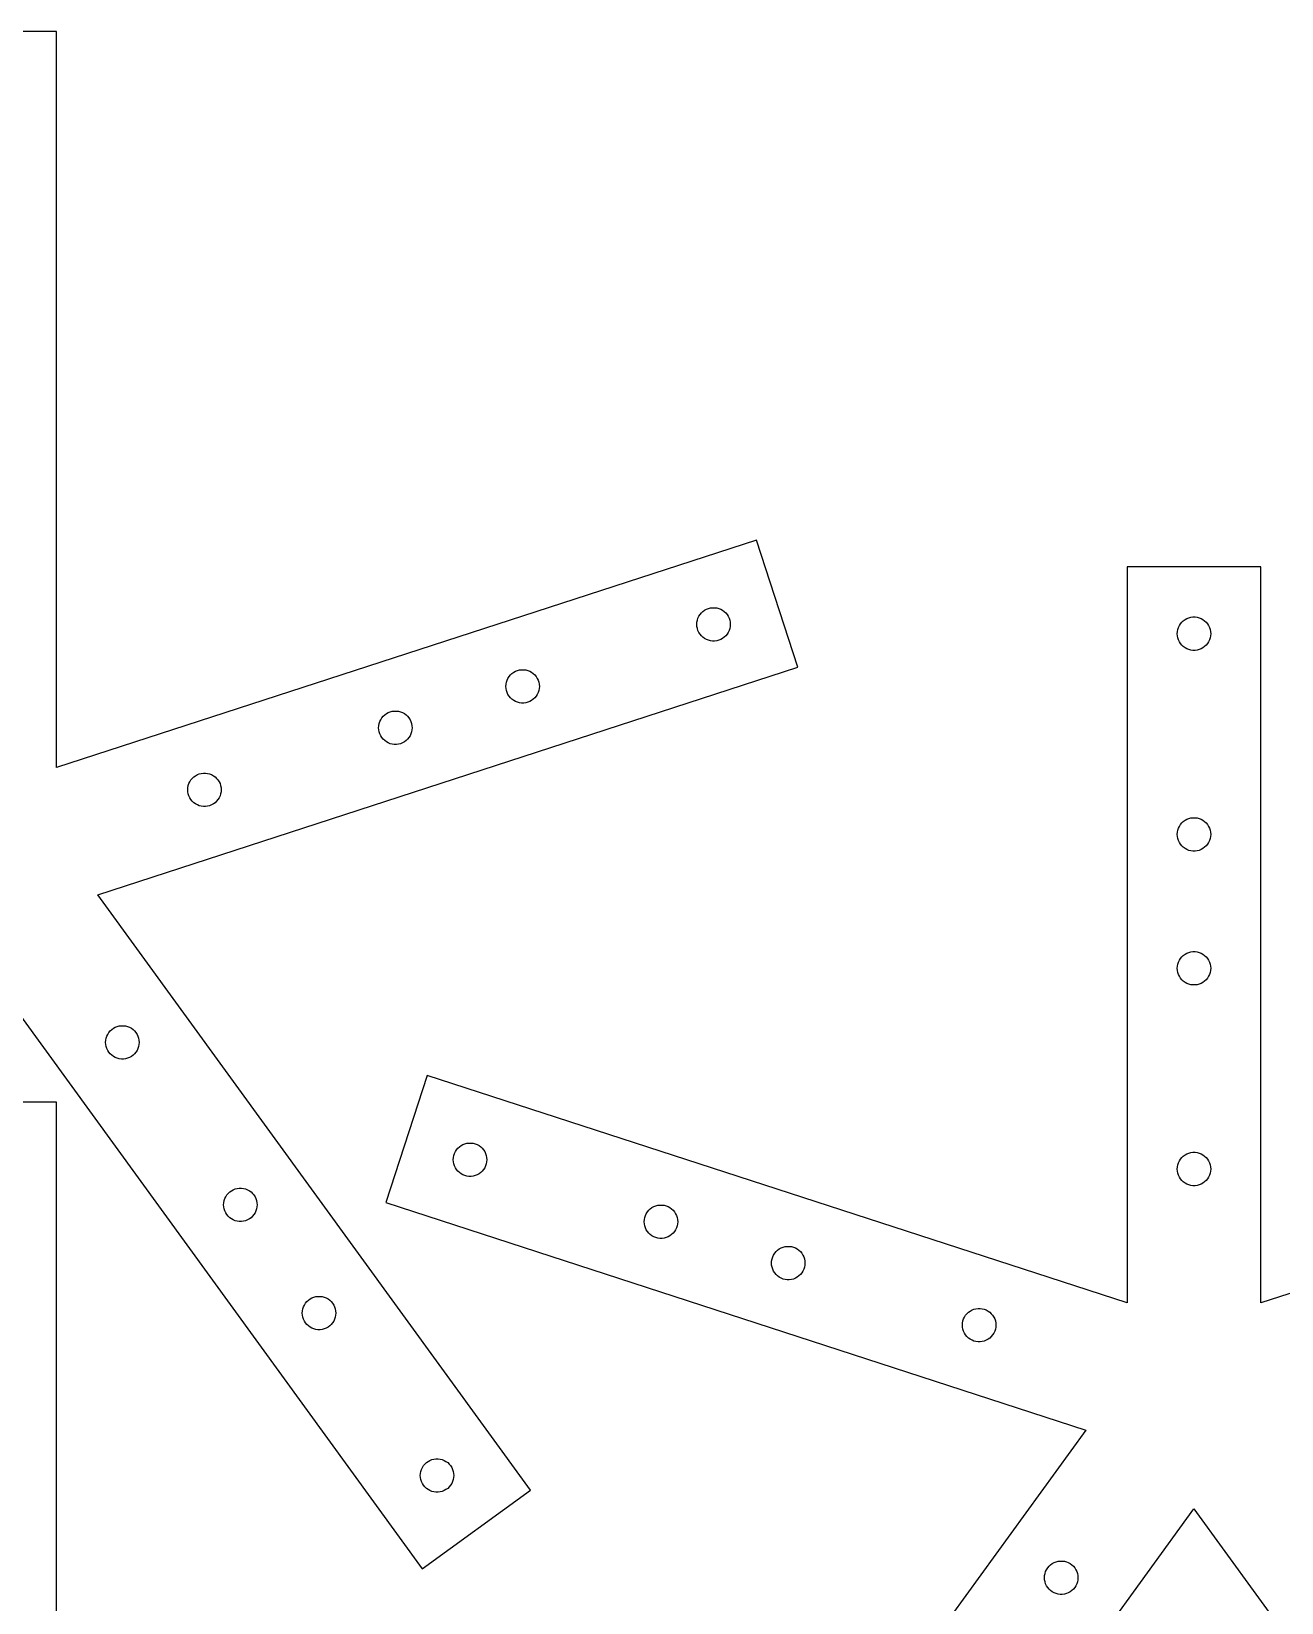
# Model space of a CAD drawing. Header units: metres. Extents: x 19 to 981, y 14 to 964.
# Drawn here: x 506.2 to 693.1, y 729 to 963.8 of the extents above; entities that cross this region are included whole.
import ezdxf

# ---------------------------------------------------------------- set-up
doc = ezdxf.new("R2010")
doc.units = ezdxf.units.M

msp = doc.modelspace()

# ---------------------------------------------------------------- linework, layer by layer
for p, q in [((510, 963.764), (490, 963.764)), ((510, 853.764), (510, 963.764)), ((614.616, 887.756), (510, 853.764)), ((620.797, 868.735), (614.616, 887.756)), ((690, 883.764), (670, 883.764)), ((670, 883.764), (670, 773.764)), ((690, 773.764), (690, 883.764)), ((605.716, 875.468), (605.774, 875.777)), ((605.774, 875.777), (605.871, 876.075)), ((605.871, 876.075), (606.005, 876.359)), ((606.005, 876.359), (606.173, 876.624)), ((606.173, 876.624), (606.373, 876.866)), ((606.373, 876.866), (606.602, 877.081)), ((606.602, 877.081), (606.856, 877.266)), ((606.856, 877.266), (607.131, 877.417)), ((607.131, 877.417), (607.423, 877.533)), ((607.423, 877.533), (607.727, 877.611)), ((607.727, 877.611), (608.039, 877.65)), ((608.039, 877.65), (608.353, 877.65)), ((608.353, 877.65), (608.664, 877.611)), ((608.664, 877.611), (608.968, 877.533)), ((608.968, 877.533), (609.26, 877.417)), ((609.26, 877.417), (609.535, 877.266)), ((609.535, 877.266), (609.789, 877.081)), ((609.789, 877.081), (610.018, 876.866)), ((610.018, 876.866), (610.218, 876.624)), ((610.218, 876.624), (610.387, 876.359)), ((610.387, 876.359), (610.52, 876.075)), ((610.52, 876.075), (610.617, 875.777)), ((610.617, 875.777), (610.676, 875.468)), ((678.406, 875.69), (678.66, 875.875)), ((678.66, 875.875), (678.936, 876.026)), ((678.936, 876.026), (679.227, 876.141)), ((679.227, 876.141), (679.532, 876.22)), ((679.532, 876.22), (679.843, 876.259)), ((679.843, 876.259), (680.157, 876.259)), ((680.157, 876.259), (680.468, 876.22)), ((680.468, 876.22), (680.773, 876.141)), ((680.773, 876.141), (681.064, 876.026)), ((681.064, 876.026), (681.34, 875.875)), ((681.34, 875.875), (681.594, 875.69)), ((605.696, 875.155), (605.716, 875.468)), ((605.716, 874.842), (605.696, 875.155)), ((605.774, 874.533), (605.716, 874.842)), ((605.871, 874.235), (605.774, 874.533)), ((606.005, 873.951), (605.871, 874.235)), ((606.173, 873.685), (606.005, 873.951)), ((606.373, 873.444), (606.173, 873.685)), ((606.602, 873.229), (606.373, 873.444)), ((610.018, 873.444), (609.789, 873.229)), ((610.218, 873.685), (610.018, 873.444)), ((610.387, 873.951), (610.218, 873.685)), ((610.52, 874.235), (610.387, 873.951)), ((610.617, 874.533), (610.52, 874.235)), ((610.676, 874.842), (610.617, 874.533)), ((610.676, 875.468), (610.696, 875.155)), ((610.696, 875.155), (610.676, 874.842)), ((677.5, 873.764), (677.52, 874.077)), ((677.52, 873.45), (677.5, 873.764)), ((677.52, 874.077), (677.579, 874.386)), ((677.579, 873.142), (677.52, 873.45)), ((677.579, 874.386), (677.676, 874.684)), ((677.676, 874.684), (677.809, 874.968)), ((677.809, 874.968), (677.977, 875.233)), ((677.977, 875.233), (678.178, 875.475)), ((678.178, 875.475), (678.406, 875.69)), ((681.594, 875.69), (681.822, 875.475)), ((681.822, 875.475), (682.023, 875.233)), ((682.023, 875.233), (682.191, 874.968)), ((682.191, 874.968), (682.324, 874.684)), ((682.324, 874.684), (682.421, 874.386)), ((682.421, 874.386), (682.48, 874.077)), ((682.48, 873.45), (682.421, 873.142)), ((682.48, 874.077), (682.5, 873.764)), ((682.5, 873.764), (682.48, 873.45)), ((606.856, 873.044), (606.602, 873.229)), ((607.131, 872.893), (606.856, 873.044)), ((607.423, 872.777), (607.131, 872.893)), ((607.727, 872.699), (607.423, 872.777)), ((608.039, 872.66), (607.727, 872.699)), ((608.353, 872.66), (608.039, 872.66)), ((608.664, 872.699), (608.353, 872.66)), ((608.968, 872.777), (608.664, 872.699)), ((609.26, 872.893), (608.968, 872.777)), ((609.535, 873.044), (609.26, 872.893)), ((609.789, 873.229), (609.535, 873.044)), ((677.676, 872.844), (677.579, 873.142)), ((677.809, 872.559), (677.676, 872.844)), ((677.977, 872.294), (677.809, 872.559)), ((678.178, 872.052), (677.977, 872.294)), ((678.406, 871.838), (678.178, 872.052)), ((678.66, 871.653), (678.406, 871.838)), ((678.936, 871.502), (678.66, 871.653)), ((679.227, 871.386), (678.936, 871.502)), ((679.532, 871.308), (679.227, 871.386)), ((679.843, 871.269), (679.532, 871.308)), ((680.157, 871.269), (679.843, 871.269)), ((680.468, 871.308), (680.157, 871.269)), ((680.773, 871.386), (680.468, 871.308)), ((681.064, 871.502), (680.773, 871.386)), ((681.34, 871.653), (681.064, 871.502)), ((681.594, 871.838), (681.34, 871.653)), ((681.822, 872.052), (681.594, 871.838)), ((682.023, 872.294), (681.822, 872.052)), ((682.191, 872.559), (682.023, 872.294)), ((682.324, 872.844), (682.191, 872.559)), ((682.421, 873.142), (682.324, 872.844)), ((516.18, 834.743), (620.797, 868.735)), ((577.184, 866.198), (577.243, 866.506)), ((577.243, 866.506), (577.34, 866.805)), ((577.34, 866.805), (577.473, 867.089)), ((577.473, 867.089), (577.642, 867.354)), ((577.642, 867.354), (577.842, 867.596)), ((577.842, 867.596), (578.071, 867.811)), ((578.071, 867.811), (578.325, 867.995)), ((578.325, 867.995), (578.6, 868.146)), ((578.6, 868.146), (578.892, 868.262)), ((578.892, 868.262), (579.196, 868.34)), ((579.196, 868.34), (579.507, 868.379)), ((579.507, 868.379), (579.821, 868.379)), ((579.821, 868.379), (580.133, 868.34)), ((580.133, 868.34), (580.437, 868.262)), ((580.437, 868.262), (580.729, 868.146)), ((580.729, 868.146), (581.004, 867.995)), ((581.004, 867.995), (581.258, 867.811)), ((581.258, 867.811), (581.487, 867.596)), ((581.487, 867.596), (581.687, 867.354)), ((581.687, 867.354), (581.855, 867.089)), ((581.855, 867.089), (581.989, 866.805)), ((581.989, 866.805), (582.086, 866.506)), ((582.086, 866.506), (582.144, 866.198)), ((577.164, 865.884), (577.184, 866.198)), ((577.184, 865.571), (577.164, 865.884)), ((577.243, 865.263), (577.184, 865.571)), ((577.34, 864.964), (577.243, 865.263)), ((577.473, 864.68), (577.34, 864.964)), ((577.642, 864.415), (577.473, 864.68)), ((577.842, 864.173), (577.642, 864.415)), ((578.071, 863.958), (577.842, 864.173)), ((581.487, 864.173), (581.258, 863.958)), ((581.687, 864.415), (581.487, 864.173)), ((581.855, 864.68), (581.687, 864.415)), ((581.989, 864.964), (581.855, 864.68)), ((582.086, 865.263), (581.989, 864.964)), ((582.144, 865.571), (582.086, 865.263)), ((582.144, 866.198), (582.164, 865.884)), ((582.164, 865.884), (582.144, 865.571)), ((559.049, 861.63), (559.303, 861.815)), ((559.303, 861.815), (559.579, 861.966)), ((559.579, 861.966), (559.87, 862.082)), ((559.87, 862.082), (560.175, 862.16)), ((560.175, 862.16), (560.486, 862.199)), ((560.486, 862.199), (560.8, 862.199)), ((560.8, 862.199), (561.111, 862.16)), ((561.111, 862.16), (561.416, 862.082)), ((561.416, 862.082), (561.707, 861.966)), ((561.707, 861.966), (561.983, 861.815)), ((561.983, 861.815), (562.237, 861.63)), ((578.325, 863.774), (578.071, 863.958)), ((578.6, 863.622), (578.325, 863.774)), ((578.892, 863.507), (578.6, 863.622)), ((579.196, 863.429), (578.892, 863.507)), ((579.507, 863.389), (579.196, 863.429)), ((579.821, 863.389), (579.507, 863.389)), ((580.133, 863.429), (579.821, 863.389)), ((580.437, 863.507), (580.133, 863.429)), ((580.729, 863.622), (580.437, 863.507)), ((581.004, 863.774), (580.729, 863.622)), ((581.258, 863.958), (581.004, 863.774)), ((558.143, 859.704), (558.163, 860.017)), ((558.163, 859.391), (558.143, 859.704)), ((558.163, 860.017), (558.222, 860.326)), ((558.222, 859.082), (558.163, 859.391)), ((558.222, 860.326), (558.319, 860.624)), ((558.319, 860.624), (558.452, 860.908)), ((558.452, 860.908), (558.62, 861.174)), ((558.62, 861.174), (558.821, 861.415)), ((558.821, 861.415), (559.049, 861.63)), ((562.237, 861.63), (562.465, 861.415)), ((562.465, 861.415), (562.666, 861.174)), ((562.666, 861.174), (562.834, 860.908)), ((562.834, 860.908), (562.967, 860.624)), ((562.967, 860.624), (563.064, 860.326)), ((563.064, 860.326), (563.123, 860.017)), ((563.123, 859.391), (563.064, 859.082)), ((563.123, 860.017), (563.143, 859.704)), ((563.143, 859.704), (563.123, 859.391)), ((558.319, 858.784), (558.222, 859.082)), ((558.452, 858.5), (558.319, 858.784)), ((558.62, 858.235), (558.452, 858.5)), ((558.821, 857.993), (558.62, 858.235)), ((559.049, 857.778), (558.821, 857.993)), ((559.303, 857.593), (559.049, 857.778)), ((559.579, 857.442), (559.303, 857.593)), ((559.87, 857.326), (559.579, 857.442)), ((560.175, 857.248), (559.87, 857.326)), ((560.486, 857.209), (560.175, 857.248)), ((560.8, 857.209), (560.486, 857.209)), ((561.111, 857.248), (560.8, 857.209)), ((561.416, 857.326), (561.111, 857.248)), ((561.707, 857.442), (561.416, 857.326)), ((561.983, 857.593), (561.707, 857.442)), ((562.237, 857.778), (561.983, 857.593)), ((562.465, 857.993), (562.237, 857.778)), ((562.666, 858.235), (562.465, 857.993)), ((562.834, 858.5), (562.666, 858.235)), ((562.967, 858.784), (562.834, 858.5)), ((563.064, 859.082), (562.967, 858.784)), ((530.289, 852.145), (530.518, 852.36)), ((530.518, 852.36), (530.772, 852.544)), ((530.772, 852.544), (531.047, 852.696)), ((531.047, 852.696), (531.339, 852.811)), ((531.339, 852.811), (531.643, 852.889)), ((531.643, 852.889), (531.954, 852.929)), ((531.954, 852.929), (532.268, 852.929)), ((532.268, 852.929), (532.58, 852.889)), ((532.58, 852.889), (532.884, 852.811)), ((532.884, 852.811), (533.176, 852.696)), ((533.176, 852.696), (533.451, 852.544)), ((533.451, 852.544), (533.705, 852.36)), ((533.705, 852.36), (533.934, 852.145)), ((529.611, 850.434), (529.631, 850.747)), ((529.631, 850.12), (529.611, 850.434)), ((529.631, 850.747), (529.69, 851.055)), ((529.69, 849.812), (529.631, 850.12)), ((529.69, 851.055), (529.787, 851.354)), ((529.787, 851.354), (529.921, 851.638)), ((529.921, 851.638), (530.089, 851.903)), ((530.089, 851.903), (530.289, 852.145)), ((533.934, 852.145), (534.134, 851.903)), ((534.134, 851.903), (534.302, 851.638)), ((534.302, 851.638), (534.436, 851.354)), ((534.436, 851.354), (534.533, 851.055)), ((534.533, 851.055), (534.592, 850.747)), ((534.592, 850.12), (534.533, 849.812)), ((534.592, 850.747), (534.611, 850.434)), ((534.611, 850.434), (534.592, 850.12)), ((529.787, 849.513), (529.69, 849.812)), ((529.921, 849.229), (529.787, 849.513)), ((530.089, 848.964), (529.921, 849.229)), ((530.289, 848.722), (530.089, 848.964)), ((530.518, 848.507), (530.289, 848.722)), ((530.772, 848.323), (530.518, 848.507)), ((531.047, 848.172), (530.772, 848.323)), ((531.339, 848.056), (531.047, 848.172)), ((531.643, 847.978), (531.339, 848.056)), ((531.954, 847.939), (531.643, 847.978)), ((532.268, 847.939), (531.954, 847.939)), ((532.58, 847.978), (532.268, 847.939)), ((532.884, 848.056), (532.58, 847.978)), ((533.176, 848.172), (532.884, 848.056)), ((533.451, 848.323), (533.176, 848.172)), ((533.705, 848.507), (533.451, 848.323)), ((533.934, 848.722), (533.705, 848.507)), ((534.134, 848.964), (533.934, 848.722)), ((534.302, 849.229), (534.134, 848.964)), ((534.436, 849.513), (534.302, 849.229)), ((534.533, 849.812), (534.436, 849.513)), ((677.977, 845.233), (678.178, 845.475)), ((678.178, 845.475), (678.406, 845.69)), ((678.406, 845.69), (678.66, 845.875)), ((678.66, 845.875), (678.936, 846.026)), ((678.936, 846.026), (679.227, 846.141)), ((679.227, 846.141), (679.532, 846.22)), ((679.532, 846.22), (679.843, 846.259)), ((679.843, 846.259), (680.157, 846.259)), ((680.157, 846.259), (680.468, 846.22)), ((680.468, 846.22), (680.773, 846.141)), ((680.773, 846.141), (681.064, 846.026)), ((681.064, 846.026), (681.34, 845.875)), ((681.34, 845.875), (681.594, 845.69)), ((681.594, 845.69), (681.822, 845.475)), ((681.822, 845.475), (682.023, 845.233)), ((677.5, 843.764), (677.52, 844.077)), ((677.52, 843.45), (677.5, 843.764)), ((677.52, 844.077), (677.579, 844.386)), ((677.579, 843.142), (677.52, 843.45)), ((677.579, 844.386), (677.676, 844.684)), ((677.676, 842.844), (677.579, 843.142)), ((677.676, 844.684), (677.809, 844.968)), ((677.809, 844.968), (677.977, 845.233)), ((682.023, 845.233), (682.191, 844.968)), ((682.191, 844.968), (682.324, 844.684)), ((682.324, 844.684), (682.421, 844.386)), ((682.421, 843.142), (682.324, 842.844)), ((682.421, 844.386), (682.48, 844.077)), ((682.48, 843.45), (682.421, 843.142)), ((682.48, 844.077), (682.5, 843.764)), ((682.5, 843.764), (682.48, 843.45)), ((677.809, 842.559), (677.676, 842.844)), ((677.977, 842.294), (677.809, 842.559)), ((678.178, 842.052), (677.977, 842.294)), ((678.406, 841.838), (678.178, 842.052)), ((678.66, 841.653), (678.406, 841.838)), ((678.936, 841.502), (678.66, 841.653)), ((679.227, 841.386), (678.936, 841.502)), ((679.532, 841.308), (679.227, 841.386)), ((679.843, 841.269), (679.532, 841.308)), ((680.157, 841.269), (679.843, 841.269)), ((680.468, 841.308), (680.157, 841.269)), ((680.773, 841.386), (680.468, 841.308)), ((681.064, 841.502), (680.773, 841.386)), ((681.34, 841.653), (681.064, 841.502)), ((681.594, 841.838), (681.34, 841.653)), ((681.822, 842.052), (681.594, 841.838)), ((682.023, 842.294), (681.822, 842.052)), ((682.191, 842.559), (682.023, 842.294)), ((682.324, 842.844), (682.191, 842.559)), ((580.837, 745.751), (516.18, 834.743)), ((677.52, 824.077), (677.579, 824.386)), ((677.579, 824.386), (677.676, 824.684)), ((677.676, 824.684), (677.809, 824.968)), ((677.809, 824.968), (677.977, 825.233)), ((677.977, 825.233), (678.178, 825.475)), ((678.178, 825.475), (678.406, 825.69)), ((678.406, 825.69), (678.66, 825.875)), ((678.66, 825.875), (678.936, 826.026)), ((678.936, 826.026), (679.227, 826.141)), ((679.227, 826.141), (679.532, 826.22)), ((679.532, 826.22), (679.843, 826.259)), ((679.843, 826.259), (680.157, 826.259)), ((680.157, 826.259), (680.468, 826.22)), ((680.468, 826.22), (680.773, 826.141)), ((680.773, 826.141), (681.064, 826.026)), ((681.064, 826.026), (681.34, 825.875)), ((681.34, 825.875), (681.594, 825.69)), ((681.594, 825.69), (681.822, 825.475)), ((681.822, 825.475), (682.023, 825.233)), ((682.023, 825.233), (682.191, 824.968)), ((682.191, 824.968), (682.324, 824.684)), ((682.324, 824.684), (682.421, 824.386)), ((682.421, 824.386), (682.48, 824.077)), ((500, 822.987), (564.656, 733.995)), ((677.5, 823.764), (677.52, 824.077)), ((677.52, 823.45), (677.5, 823.764)), ((677.579, 823.142), (677.52, 823.45)), ((677.676, 822.844), (677.579, 823.142)), ((677.809, 822.559), (677.676, 822.844)), ((677.977, 822.294), (677.809, 822.559)), ((678.178, 822.052), (677.977, 822.294)), ((678.406, 821.838), (678.178, 822.052)), ((678.66, 821.653), (678.406, 821.838)), ((681.594, 821.838), (681.34, 821.653)), ((681.822, 822.052), (681.594, 821.838)), ((682.023, 822.294), (681.822, 822.052)), ((682.191, 822.559), (682.023, 822.294)), ((682.324, 822.844), (682.191, 822.559)), ((682.421, 823.142), (682.324, 822.844)), ((682.48, 823.45), (682.421, 823.142)), ((682.48, 824.077), (682.5, 823.764)), ((682.5, 823.764), (682.48, 823.45)), ((678.936, 821.502), (678.66, 821.653)), ((679.227, 821.386), (678.936, 821.502)), ((679.532, 821.308), (679.227, 821.386)), ((679.843, 821.269), (679.532, 821.308)), ((680.157, 821.269), (679.843, 821.269)), ((680.468, 821.308), (680.157, 821.269)), ((680.773, 821.386), (680.468, 821.308)), ((681.064, 821.502), (680.773, 821.386)), ((681.34, 821.653), (681.064, 821.502)), ((518.252, 814.611), (518.506, 814.795)), ((518.506, 814.795), (518.781, 814.947)), ((518.781, 814.947), (519.073, 815.062)), ((519.073, 815.062), (519.377, 815.14)), ((519.377, 815.14), (519.689, 815.18)), ((519.689, 815.18), (520.003, 815.18)), ((520.003, 815.18), (520.314, 815.14)), ((520.314, 815.14), (520.618, 815.062)), ((520.618, 815.062), (520.91, 814.947)), ((520.91, 814.947), (521.185, 814.795)), ((521.185, 814.795), (521.439, 814.611)), ((517.346, 812.685), (517.366, 812.998)), ((517.366, 812.371), (517.346, 812.685)), ((517.366, 812.998), (517.424, 813.306)), ((517.424, 813.306), (517.521, 813.605)), ((517.521, 813.605), (517.655, 813.889)), ((517.655, 813.889), (517.823, 814.154)), ((517.823, 814.154), (518.023, 814.396)), ((518.023, 814.396), (518.252, 814.611)), ((521.439, 814.611), (521.668, 814.396)), ((521.668, 814.396), (521.868, 814.154)), ((521.868, 814.154), (522.037, 813.889)), ((522.037, 813.889), (522.17, 813.605)), ((522.17, 813.605), (522.267, 813.306)), ((522.267, 813.306), (522.326, 812.998)), ((522.326, 812.998), (522.346, 812.685)), ((522.346, 812.685), (522.326, 812.371)), ((517.424, 812.063), (517.366, 812.371)), ((517.521, 811.764), (517.424, 812.063)), ((517.655, 811.48), (517.521, 811.764)), ((517.823, 811.215), (517.655, 811.48)), ((518.023, 810.973), (517.823, 811.215)), ((518.252, 810.758), (518.023, 810.973)), ((518.506, 810.574), (518.252, 810.758)), ((518.781, 810.422), (518.506, 810.574)), ((519.073, 810.307), (518.781, 810.422)), ((519.377, 810.229), (519.073, 810.307)), ((519.689, 810.189), (519.377, 810.229)), ((520.003, 810.189), (519.689, 810.189)), ((520.314, 810.229), (520.003, 810.189)), ((520.618, 810.307), (520.314, 810.229)), ((520.91, 810.422), (520.618, 810.307)), ((521.185, 810.574), (520.91, 810.422)), ((521.439, 810.758), (521.185, 810.574)), ((521.668, 810.973), (521.439, 810.758)), ((521.868, 811.215), (521.668, 810.973)), ((522.037, 811.48), (521.868, 811.215)), ((522.17, 811.764), (522.037, 811.48)), ((522.267, 812.063), (522.17, 811.764)), ((522.326, 812.371), (522.267, 812.063)), ((565.384, 807.756), (559.203, 788.735)), ((670, 773.764), (565.384, 807.756)), ((794.616, 807.756), (690, 773.764)), ((510, 803.764), (490, 803.764)), ((510, 693.764), (510, 803.764)), ((569.383, 795.777), (569.48, 796.075)), ((569.48, 796.075), (569.613, 796.359)), ((569.613, 796.359), (569.782, 796.624)), ((569.782, 796.624), (569.982, 796.866)), ((569.982, 796.866), (570.211, 797.081)), ((570.211, 797.081), (570.465, 797.266)), ((570.465, 797.266), (570.74, 797.417)), ((570.74, 797.417), (571.032, 797.533)), ((571.032, 797.533), (571.336, 797.611)), ((571.336, 797.611), (571.647, 797.65)), ((571.647, 797.65), (571.961, 797.65)), ((571.961, 797.65), (572.273, 797.611)), ((572.273, 797.611), (572.577, 797.533)), ((572.577, 797.533), (572.869, 797.417)), ((572.869, 797.417), (573.144, 797.266)), ((573.144, 797.266), (573.398, 797.081)), ((573.398, 797.081), (573.627, 796.866)), ((573.627, 796.866), (573.827, 796.624)), ((573.827, 796.624), (573.995, 796.359)), ((573.995, 796.359), (574.129, 796.075)), ((574.129, 796.075), (574.226, 795.777)), ((678.66, 795.875), (678.936, 796.026)), ((678.936, 796.026), (679.227, 796.141)), ((679.227, 796.141), (679.532, 796.22)), ((679.532, 796.22), (679.843, 796.259)), ((679.843, 796.259), (680.157, 796.259)), ((680.157, 796.259), (680.468, 796.22)), ((680.468, 796.22), (680.773, 796.141)), ((680.773, 796.141), (681.064, 796.026)), ((681.064, 796.026), (681.34, 795.875)), ((569.304, 795.155), (569.324, 795.468)), ((569.324, 794.842), (569.304, 795.155)), ((569.324, 795.468), (569.383, 795.777)), ((569.383, 794.533), (569.324, 794.842)), ((569.48, 794.235), (569.383, 794.533)), ((569.613, 793.951), (569.48, 794.235)), ((569.782, 793.685), (569.613, 793.951)), ((569.982, 793.444), (569.782, 793.685)), ((573.827, 793.685), (573.627, 793.444)), ((573.995, 793.951), (573.827, 793.685)), ((574.129, 794.235), (573.995, 793.951)), ((574.226, 794.533), (574.129, 794.235)), ((574.226, 795.777), (574.284, 795.468)), ((574.284, 794.842), (574.226, 794.533)), ((574.284, 795.468), (574.304, 795.155)), ((574.304, 795.155), (574.284, 794.842)), ((677.5, 793.764), (677.52, 794.077)), ((677.52, 793.45), (677.5, 793.764)), ((677.52, 794.077), (677.579, 794.386)), ((677.579, 794.386), (677.676, 794.684)), ((677.676, 794.684), (677.809, 794.968)), ((677.809, 794.968), (677.977, 795.233)), ((677.977, 795.233), (678.178, 795.475)), ((678.178, 795.475), (678.406, 795.69)), ((678.406, 795.69), (678.66, 795.875)), ((681.34, 795.875), (681.594, 795.69)), ((681.594, 795.69), (681.822, 795.475)), ((681.822, 795.475), (682.023, 795.233)), ((682.023, 795.233), (682.191, 794.968)), ((682.191, 794.968), (682.324, 794.684)), ((682.324, 794.684), (682.421, 794.386)), ((682.421, 794.386), (682.48, 794.077)), ((682.48, 794.077), (682.5, 793.764)), ((682.5, 793.764), (682.48, 793.45)), ((570.211, 793.229), (569.982, 793.444)), ((570.465, 793.044), (570.211, 793.229)), ((570.74, 792.893), (570.465, 793.044)), ((571.032, 792.777), (570.74, 792.893)), ((571.336, 792.699), (571.032, 792.777)), ((571.647, 792.66), (571.336, 792.699)), ((571.961, 792.66), (571.647, 792.66)), ((572.273, 792.699), (571.961, 792.66)), ((572.577, 792.777), (572.273, 792.699)), ((572.869, 792.893), (572.577, 792.777)), ((573.144, 793.044), (572.869, 792.893)), ((573.398, 793.229), (573.144, 793.044)), ((573.627, 793.444), (573.398, 793.229)), ((677.579, 793.142), (677.52, 793.45)), ((677.676, 792.844), (677.579, 793.142)), ((677.809, 792.559), (677.676, 792.844)), ((677.977, 792.294), (677.809, 792.559)), ((678.178, 792.052), (677.977, 792.294)), ((678.406, 791.838), (678.178, 792.052)), ((678.66, 791.653), (678.406, 791.838)), ((678.936, 791.502), (678.66, 791.653)), ((679.227, 791.386), (678.936, 791.502)), ((679.532, 791.308), (679.227, 791.386)), ((679.843, 791.269), (679.532, 791.308)), ((680.157, 791.269), (679.843, 791.269)), ((680.468, 791.308), (680.157, 791.269)), ((680.773, 791.386), (680.468, 791.308)), ((681.064, 791.502), (680.773, 791.386)), ((681.34, 791.653), (681.064, 791.502)), ((681.594, 791.838), (681.34, 791.653)), ((681.822, 792.052), (681.594, 791.838)), ((682.023, 792.294), (681.822, 792.052)), ((682.191, 792.559), (682.023, 792.294)), ((682.324, 792.844), (682.191, 792.559)), ((682.421, 793.142), (682.324, 792.844)), ((682.48, 793.45), (682.421, 793.142)), ((534.999, 788.727), (535.058, 789.036)), ((535.058, 789.036), (535.155, 789.334)), ((535.155, 789.334), (535.289, 789.618)), ((535.289, 789.618), (535.457, 789.883)), ((535.457, 789.883), (535.657, 790.125)), ((535.657, 790.125), (535.886, 790.34)), ((535.886, 790.34), (536.14, 790.525)), ((536.14, 790.525), (536.415, 790.676)), ((536.415, 790.676), (536.707, 790.792)), ((536.707, 790.792), (537.011, 790.87)), ((537.011, 790.87), (537.322, 790.909)), ((537.322, 790.909), (537.636, 790.909)), ((537.636, 790.909), (537.948, 790.87)), ((537.948, 790.87), (538.252, 790.792)), ((538.252, 790.792), (538.544, 790.676)), ((538.544, 790.676), (538.819, 790.525)), ((538.819, 790.525), (539.073, 790.34)), ((539.073, 790.34), (539.302, 790.125)), ((539.302, 790.125), (539.502, 789.883)), ((539.502, 789.883), (539.67, 789.618)), ((539.67, 789.618), (539.804, 789.334)), ((539.804, 789.334), (539.901, 789.036)), ((539.901, 789.036), (539.96, 788.727)), ((534.979, 788.414), (534.999, 788.727)), ((534.999, 788.101), (534.979, 788.414)), ((535.058, 787.792), (534.999, 788.101)), ((535.155, 787.494), (535.058, 787.792)), ((535.289, 787.21), (535.155, 787.494)), ((535.457, 786.945), (535.289, 787.21)), ((535.657, 786.703), (535.457, 786.945)), ((535.886, 786.488), (535.657, 786.703)), ((539.302, 786.703), (539.073, 786.488)), ((539.502, 786.945), (539.302, 786.703)), ((539.67, 787.21), (539.502, 786.945)), ((539.804, 787.494), (539.67, 787.21)), ((539.901, 787.792), (539.804, 787.494)), ((539.96, 788.101), (539.901, 787.792)), ((539.96, 788.727), (539.979, 788.414)), ((539.979, 788.414), (539.96, 788.101)), ((559.203, 788.735), (663.82, 754.743)), ((597.914, 786.506), (598.011, 786.805)), ((598.011, 786.805), (598.145, 787.089)), ((598.145, 787.089), (598.313, 787.354)), ((598.313, 787.354), (598.513, 787.596)), ((598.513, 787.596), (598.742, 787.811)), ((598.742, 787.811), (598.996, 787.995)), ((598.996, 787.995), (599.271, 788.146)), ((599.271, 788.146), (599.563, 788.262)), ((599.563, 788.262), (599.867, 788.34)), ((599.867, 788.34), (600.179, 788.379)), ((600.179, 788.379), (600.493, 788.379)), ((600.493, 788.379), (600.804, 788.34)), ((600.804, 788.34), (601.108, 788.262)), ((601.108, 788.262), (601.4, 788.146)), ((601.4, 788.146), (601.675, 787.995)), ((601.675, 787.995), (601.929, 787.811)), ((601.929, 787.811), (602.158, 787.596)), ((602.158, 787.596), (602.358, 787.354)), ((602.358, 787.354), (602.527, 787.089)), ((602.527, 787.089), (602.66, 786.805)), ((602.66, 786.805), (602.757, 786.506)), ((536.14, 786.303), (535.886, 786.488)), ((536.415, 786.152), (536.14, 786.303)), ((536.707, 786.036), (536.415, 786.152)), ((537.011, 785.958), (536.707, 786.036)), ((537.322, 785.919), (537.011, 785.958)), ((537.636, 785.919), (537.322, 785.919)), ((537.948, 785.958), (537.636, 785.919)), ((538.252, 786.036), (537.948, 785.958)), ((538.544, 786.152), (538.252, 786.036)), ((538.819, 786.303), (538.544, 786.152)), ((539.073, 786.488), (538.819, 786.303)), ((597.836, 785.884), (597.856, 786.198)), ((597.856, 785.571), (597.836, 785.884)), ((597.856, 786.198), (597.914, 786.506)), ((597.914, 785.263), (597.856, 785.571)), ((598.011, 784.964), (597.914, 785.263)), ((598.145, 784.68), (598.011, 784.964)), ((598.313, 784.415), (598.145, 784.68)), ((598.513, 784.173), (598.313, 784.415)), ((602.358, 784.415), (602.158, 784.173)), ((602.527, 784.68), (602.358, 784.415)), ((602.66, 784.964), (602.527, 784.68)), ((602.757, 785.263), (602.66, 784.964)), ((602.757, 786.506), (602.816, 786.198)), ((602.816, 785.571), (602.757, 785.263)), ((602.816, 786.198), (602.836, 785.884)), ((602.836, 785.884), (602.816, 785.571)), ((598.742, 783.958), (598.513, 784.173)), ((598.996, 783.774), (598.742, 783.958)), ((599.271, 783.622), (598.996, 783.774)), ((599.563, 783.507), (599.271, 783.622)), ((599.867, 783.429), (599.563, 783.507)), ((600.179, 783.389), (599.867, 783.429)), ((600.493, 783.389), (600.179, 783.389)), ((600.804, 783.429), (600.493, 783.389)), ((601.108, 783.507), (600.804, 783.429)), ((601.4, 783.622), (601.108, 783.507)), ((601.675, 783.774), (601.4, 783.622)), ((601.929, 783.958), (601.675, 783.774)), ((602.158, 784.173), (601.929, 783.958)), ((618.017, 781.815), (618.293, 781.966)), ((618.293, 781.966), (618.584, 782.082)), ((618.584, 782.082), (618.889, 782.16)), ((618.889, 782.16), (619.2, 782.199)), ((619.2, 782.199), (619.514, 782.199)), ((619.514, 782.199), (619.825, 782.16)), ((619.825, 782.16), (620.13, 782.082)), ((620.13, 782.082), (620.421, 781.966)), ((620.421, 781.966), (620.697, 781.815)), ((616.857, 779.704), (616.877, 780.017)), ((616.877, 779.391), (616.857, 779.704)), ((616.877, 780.017), (616.936, 780.326)), ((616.936, 780.326), (617.033, 780.624)), ((617.033, 780.624), (617.166, 780.908)), ((617.166, 780.908), (617.334, 781.174)), ((617.334, 781.174), (617.535, 781.415)), ((617.535, 781.415), (617.763, 781.63)), ((617.763, 781.63), (618.017, 781.815)), ((620.697, 781.815), (620.951, 781.63)), ((620.951, 781.63), (621.179, 781.415)), ((621.179, 781.415), (621.38, 781.174)), ((621.38, 781.174), (621.548, 780.908)), ((621.548, 780.908), (621.681, 780.624)), ((621.681, 780.624), (621.778, 780.326)), ((621.778, 780.326), (621.837, 780.017)), ((621.837, 780.017), (621.857, 779.704)), ((621.857, 779.704), (621.837, 779.391)), ((616.936, 779.082), (616.877, 779.391)), ((617.033, 778.784), (616.936, 779.082)), ((617.166, 778.5), (617.033, 778.784)), ((617.334, 778.235), (617.166, 778.5)), ((617.535, 777.993), (617.334, 778.235)), ((617.763, 777.778), (617.535, 777.993)), ((618.017, 777.593), (617.763, 777.778)), ((618.293, 777.442), (618.017, 777.593)), ((618.584, 777.326), (618.293, 777.442)), ((618.889, 777.248), (618.584, 777.326)), ((619.2, 777.209), (618.889, 777.248)), ((619.514, 777.209), (619.2, 777.209)), ((619.825, 777.248), (619.514, 777.209)), ((620.13, 777.326), (619.825, 777.248)), ((620.421, 777.442), (620.13, 777.326)), ((620.697, 777.593), (620.421, 777.442)), ((620.951, 777.778), (620.697, 777.593)), ((621.179, 777.993), (620.951, 777.778)), ((621.38, 778.235), (621.179, 777.993)), ((621.548, 778.5), (621.38, 778.235)), ((621.681, 778.784), (621.548, 778.5)), ((621.778, 779.082), (621.681, 778.784)), ((621.837, 779.391), (621.778, 779.082)), ((546.735, 772.234), (546.755, 772.547)), ((546.755, 772.547), (546.814, 772.855)), ((546.814, 772.855), (546.911, 773.154)), ((546.911, 773.154), (547.044, 773.438)), ((547.044, 773.438), (547.213, 773.703)), ((547.213, 773.703), (547.413, 773.945)), ((547.413, 773.945), (547.642, 774.16)), ((547.642, 774.16), (547.896, 774.344)), ((547.896, 774.344), (548.171, 774.496)), ((548.171, 774.496), (548.463, 774.611)), ((548.463, 774.611), (548.767, 774.689)), ((548.767, 774.689), (549.078, 774.729)), ((549.078, 774.729), (549.392, 774.729)), ((549.392, 774.729), (549.704, 774.689)), ((549.704, 774.689), (550.008, 774.611)), ((550.008, 774.611), (550.3, 774.496)), ((550.3, 774.496), (550.575, 774.344)), ((550.575, 774.344), (550.829, 774.16)), ((550.829, 774.16), (551.058, 773.945)), ((551.058, 773.945), (551.258, 773.703)), ((551.258, 773.703), (551.426, 773.438)), ((551.426, 773.438), (551.56, 773.154)), ((551.56, 773.154), (551.657, 772.855)), ((551.657, 772.855), (551.715, 772.547)), ((551.715, 772.547), (551.735, 772.234)), ((646.295, 772.36), (646.549, 772.544)), ((646.549, 772.544), (646.824, 772.696)), ((646.824, 772.696), (647.116, 772.811)), ((647.116, 772.811), (647.42, 772.889)), ((647.42, 772.889), (647.732, 772.929)), ((647.732, 772.929), (648.046, 772.929)), ((648.046, 772.929), (648.357, 772.889)), ((648.357, 772.889), (648.661, 772.811)), ((648.661, 772.811), (648.953, 772.696)), ((648.953, 772.696), (649.228, 772.544)), ((649.228, 772.544), (649.482, 772.36)), ((546.755, 771.92), (546.735, 772.234)), ((546.814, 771.612), (546.755, 771.92)), ((546.911, 771.313), (546.814, 771.612)), ((547.044, 771.029), (546.911, 771.313)), ((547.213, 770.764), (547.044, 771.029)), ((547.413, 770.522), (547.213, 770.764)), ((547.642, 770.307), (547.413, 770.522)), ((547.896, 770.123), (547.642, 770.307)), ((548.171, 769.972), (547.896, 770.123)), ((550.575, 770.123), (550.3, 769.972)), ((550.829, 770.307), (550.575, 770.123)), ((551.058, 770.522), (550.829, 770.307)), ((551.258, 770.764), (551.058, 770.522)), ((551.426, 771.029), (551.258, 770.764)), ((551.56, 771.313), (551.426, 771.029)), ((551.657, 771.612), (551.56, 771.313)), ((551.715, 771.92), (551.657, 771.612)), ((551.735, 772.234), (551.715, 771.92)), ((645.389, 770.434), (645.408, 770.747)), ((645.408, 770.12), (645.389, 770.434)), ((645.408, 770.747), (645.467, 771.055)), ((645.467, 769.812), (645.408, 770.12)), ((645.467, 771.055), (645.564, 771.354)), ((645.564, 771.354), (645.698, 771.638)), ((645.698, 771.638), (645.866, 771.903)), ((645.866, 771.903), (646.066, 772.145)), ((646.066, 772.145), (646.295, 772.36)), ((649.482, 772.36), (649.711, 772.145)), ((649.711, 772.145), (649.911, 771.903)), ((649.911, 771.903), (650.079, 771.638)), ((650.079, 771.638), (650.213, 771.354)), ((650.213, 771.354), (650.31, 771.055)), ((650.31, 771.055), (650.369, 770.747)), ((650.369, 770.12), (650.31, 769.812)), ((650.369, 770.747), (650.389, 770.434)), ((650.389, 770.434), (650.369, 770.12)), ((548.463, 769.856), (548.171, 769.972)), ((548.767, 769.778), (548.463, 769.856)), ((549.078, 769.739), (548.767, 769.778)), ((549.392, 769.739), (549.078, 769.739)), ((549.704, 769.778), (549.392, 769.739)), ((550.008, 769.856), (549.704, 769.778)), ((550.3, 769.972), (550.008, 769.856)), ((645.564, 769.513), (645.467, 769.812)), ((645.698, 769.229), (645.564, 769.513)), ((645.866, 768.964), (645.698, 769.229)), ((646.066, 768.722), (645.866, 768.964)), ((646.295, 768.507), (646.066, 768.722)), ((646.549, 768.323), (646.295, 768.507)), ((646.824, 768.172), (646.549, 768.323)), ((647.116, 768.056), (646.824, 768.172)), ((647.42, 767.978), (647.116, 768.056)), ((647.732, 767.939), (647.42, 767.978)), ((648.046, 767.939), (647.732, 767.939)), ((648.357, 767.978), (648.046, 767.939)), ((648.661, 768.056), (648.357, 767.978)), ((648.953, 768.172), (648.661, 768.056)), ((649.228, 768.323), (648.953, 768.172)), ((649.482, 768.507), (649.228, 768.323)), ((649.711, 768.722), (649.482, 768.507)), ((649.911, 768.964), (649.711, 768.722)), ((650.079, 769.229), (649.911, 768.964)), ((650.213, 769.513), (650.079, 769.229)), ((650.31, 769.812), (650.213, 769.513)), ((663.82, 754.743), (599.163, 665.751)), ((564.544, 748.883), (564.678, 749.168)), ((564.678, 749.168), (564.846, 749.433)), ((564.846, 749.433), (565.046, 749.675)), ((565.046, 749.675), (565.275, 749.889)), ((565.275, 749.889), (565.529, 750.074)), ((565.529, 750.074), (565.804, 750.225)), ((565.804, 750.225), (566.096, 750.341)), ((566.096, 750.341), (566.4, 750.419)), ((566.4, 750.419), (566.712, 750.458)), ((566.712, 750.458), (567.026, 750.458)), ((567.026, 750.458), (567.337, 750.419)), ((567.337, 750.419), (567.641, 750.341)), ((567.641, 750.341), (567.933, 750.225)), ((567.933, 750.225), (568.208, 750.074)), ((568.208, 750.074), (568.462, 749.889)), ((568.462, 749.889), (568.691, 749.675)), ((568.691, 749.675), (568.891, 749.433)), ((568.891, 749.433), (569.059, 749.168)), ((569.059, 749.168), (569.193, 748.883)), ((564.369, 747.963), (564.388, 748.276)), ((564.388, 747.65), (564.369, 747.963)), ((564.388, 748.276), (564.447, 748.585)), ((564.447, 747.341), (564.388, 747.65)), ((564.447, 748.585), (564.544, 748.883)), ((564.544, 747.043), (564.447, 747.341)), ((564.678, 746.759), (564.544, 747.043)), ((564.846, 746.494), (564.678, 746.759)), ((569.059, 746.759), (568.891, 746.494)), ((569.193, 747.043), (569.059, 746.759)), ((569.193, 748.883), (569.29, 748.585)), ((569.29, 747.341), (569.193, 747.043)), ((569.29, 748.585), (569.349, 748.276)), ((569.349, 747.65), (569.29, 747.341)), ((569.349, 748.276), (569.369, 747.963)), ((569.369, 747.963), (569.349, 747.65)), ((564.656, 733.995), (580.837, 745.751)), ((565.046, 746.252), (564.846, 746.494)), ((565.275, 746.037), (565.046, 746.252)), ((565.529, 745.852), (565.275, 746.037)), ((565.804, 745.701), (565.529, 745.852)), ((566.096, 745.586), (565.804, 745.701)), ((566.4, 745.507), (566.096, 745.586)), ((566.712, 745.468), (566.4, 745.507)), ((567.026, 745.468), (566.712, 745.468)), ((567.337, 745.507), (567.026, 745.468)), ((567.641, 745.586), (567.337, 745.507)), ((567.933, 745.701), (567.641, 745.586)), ((568.208, 745.852), (567.933, 745.701)), ((568.462, 746.037), (568.208, 745.852)), ((568.691, 746.252), (568.462, 746.037)), ((568.891, 746.494), (568.691, 746.252)), ((615.344, 653.995), (680, 742.987)), ((680, 742.987), (744.656, 653.995)), ((658.815, 734.795), (659.09, 734.947)), ((659.09, 734.947), (659.382, 735.062)), ((659.382, 735.062), (659.686, 735.14)), ((659.686, 735.14), (659.997, 735.18)), ((659.997, 735.18), (660.311, 735.18)), ((660.311, 735.18), (660.623, 735.14)), ((660.623, 735.14), (660.927, 735.062)), ((660.927, 735.062), (661.219, 734.947)), ((661.219, 734.947), (661.494, 734.795)), ((657.654, 732.685), (657.674, 732.998)), ((657.674, 732.371), (657.654, 732.685)), ((657.674, 732.998), (657.733, 733.306)), ((657.733, 733.306), (657.83, 733.605)), ((657.83, 733.605), (657.963, 733.889)), ((657.963, 733.889), (658.132, 734.154)), ((658.132, 734.154), (658.332, 734.396)), ((658.332, 734.396), (658.561, 734.611)), ((658.561, 734.611), (658.815, 734.795)), ((661.494, 734.795), (661.748, 734.611)), ((661.748, 734.611), (661.977, 734.396)), ((661.977, 734.396), (662.177, 734.154)), ((662.177, 734.154), (662.345, 733.889)), ((662.345, 733.889), (662.479, 733.605)), ((662.479, 733.605), (662.576, 733.306)), ((662.576, 733.306), (662.634, 732.998)), ((662.634, 732.998), (662.654, 732.685)), ((662.654, 732.685), (662.634, 732.371)), ((657.733, 732.063), (657.674, 732.371)), ((657.83, 731.764), (657.733, 732.063)), ((657.963, 731.48), (657.83, 731.764)), ((658.132, 731.215), (657.963, 731.48)), ((658.332, 730.973), (658.132, 731.215)), ((658.561, 730.758), (658.332, 730.973)), ((658.815, 730.574), (658.561, 730.758)), ((659.09, 730.422), (658.815, 730.574)), ((659.382, 730.307), (659.09, 730.422)), ((659.686, 730.229), (659.382, 730.307)), ((659.997, 730.189), (659.686, 730.229)), ((660.623, 730.229), (660.311, 730.189)), ((660.927, 730.307), (660.623, 730.229)), ((661.219, 730.422), (660.927, 730.307)), ((661.494, 730.574), (661.219, 730.422)), ((661.748, 730.758), (661.494, 730.574)), ((661.977, 730.973), (661.748, 730.758)), ((662.177, 731.215), (661.977, 730.973)), ((662.345, 731.48), (662.177, 731.215)), ((662.479, 731.764), (662.345, 731.48)), ((662.576, 732.063), (662.479, 731.764)), ((662.634, 732.371), (662.576, 732.063)), ((660.311, 730.189), (659.997, 730.189))]:
    msp.add_line(p, q)

doc.saveas('drawing.dxf')
